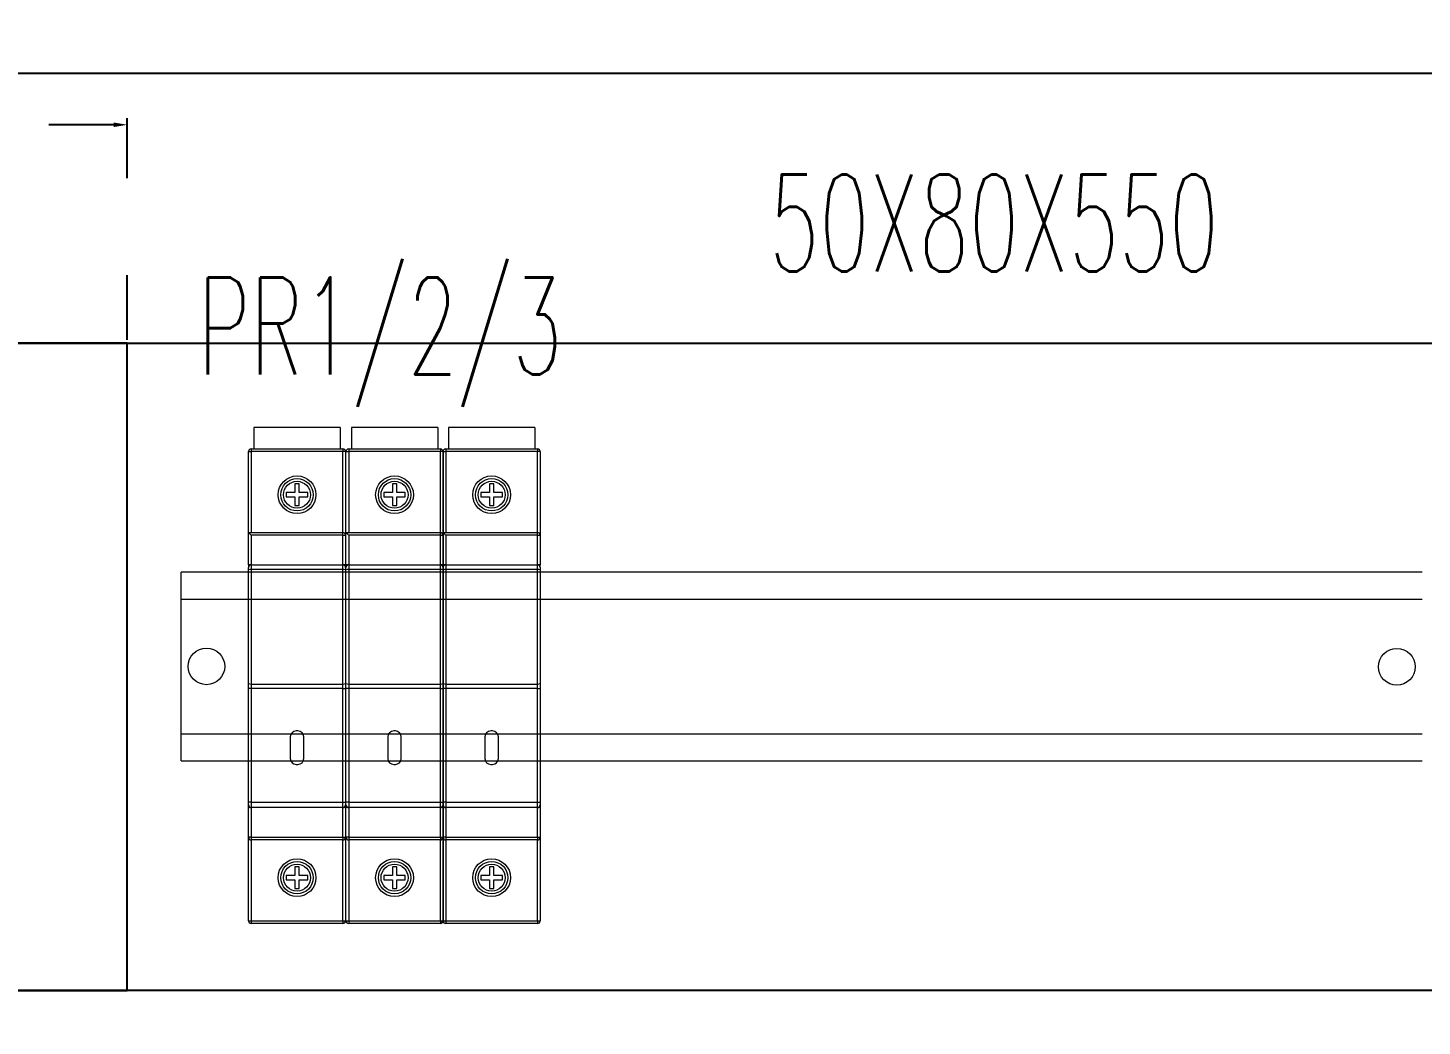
# Model space of a CAD drawing. Header units: inches. Extents: x -3 to 3194, y -983 to 1262.
# Drawn here: x 370.3 to 628.7, y 832.2 to 1017.3 of the extents above; entities that cross this region are included whole.
import ezdxf
from ezdxf.enums import TextEntityAlignment as Align

# ---------------------------------------------------------------- set-up
doc = ezdxf.new("R2010")
doc.units = ezdxf.units.IN
doc.header["$MEASUREMENT"] = 0
doc.linetypes.add('ACAD_ISO03W100', pattern=[30, 12, -18])
doc.layers.add('AUTOCONNECTING', color=1, linetype='Continuous', lineweight=13)
doc.layers.add('T_Din Rail', color=1, linetype='Continuous', lineweight=0)
doc.styles.add('ROMANS', font='romans')
doc.dimstyles.new('ISO-25', dxfattribs={"dimtxt": 15, "dimasz": 2.5, "dimexe": 1.25, "dimexo": 0.625, "dimtad": 1, "dimtxsty": 'Standard', "dimcen": 2.5, "dimclrd": 4, "dimclre": 4, "dimclrt": 4, "dimadec": 0, "dimazin": 0, "dimtfac": 1, "dimtmove": 0, "dimatfit": 3, "dimfxl": 1, "dimtfillclr": 4, "dimarcsym": 0})

# ---------------------------------------------------------------- blocks, each defined once
blk = doc.blocks.new('DPS')
at = {"color": 7, "linetype": 'Continuous', "lineweight": 15}
for p, q in [((1, 92), (1, 88)), ((17, 92), (1, 92)), ((17, 92), (17, 88)), ((0.5, 88), (17.5, 88)), ((0.5, 88), (0.5, 87.5)), ((17.5, 88), (17.5, 87.5)), ((0, 87.5), (0.5, 87.5)), ((0, 72.5), (0, 87.5)), ((17.5, 87.5), (0.5, 87.5)), ((0.5, 87.5), (0.5, 72.5)), ((17.5, 72.5), (17.5, 87.5)), ((18, 87.5), (17.5, 87.5)), ((18, 87.5), (18, 72)), ((9.4, 81.5), (8.6, 81.5)), ((8.6, 81.5), (8.6, 79.9)), ((9.4, 79.9), (9.4, 81.5)), ((8.6, 79.9), (7, 79.9)), ((7, 79.9), (7, 79.1)), ((7, 79.1), (8.6, 79.1)), ((8.6, 79.1), (8.6, 77.5)), ((11, 79.9), (9.4, 79.9)), ((9.4, 77.5), (9.4, 79.1)), ((9.4, 79.1), (11, 79.1)), ((11, 79.1), (11, 79.9)), ((8.6, 77.5), (9.4, 77.5)), ((0, 66.5), (0, 72.5)), ((0, 72.5), (17.5, 72.5)), ((17.5, 72), (17.5, 72.5)), ((0.5, 72), (0.5, 66.5)), ((17.5, 72), (0.5, 72)), ((17.5, 72), (18, 72)), ((17.5, 66.5), (17.5, 72)), ((18, 72), (18, 66.5)), ((0.5, 66.5), (0, 66.5)), ((0, 66.5), (0, 66)), ((0, 65.58), (0, 66)), ((0, 44.5), (0, 65.58)), ((0.5, 66.5), (0.5, 65.66)), ((0.5, 66.5), (17.5, 66.5)), ((0.5, 65.66), (0.5, 44.41)), ((17.5, 65.66), (0.5, 65.66)), ((17.5, 65.66), (17.5, 66.5)), ((18, 66.5), (17.5, 66.5)), ((17.5, 44.41), (17.5, 65.66)), ((18, 66), (18, 66.5)), ((18, 66), (18, 65.58)), ((18, 65.58), (18, 44.5)), ((0, 43.56), (0, 44.5)), ((0.5, 44.41), (17.5, 44.41)), ((0.5, 44.41), (0.5, 43.56)), ((17.5, 43.56), (17.5, 44.41)), ((18, 44.5), (18, 43.56)), ((0.5, 43.56), (0, 43.56)), ((0, 22.5), (0, 43.56)), ((17.5, 43.56), (0.5, 43.56)), ((0.5, 43.56), (0.5, 22.5)), ((17.5, 43.56), (18, 43.56)), ((17.5, 22.5), (17.5, 43.56)), ((18, 43.56), (18, 22.5)), ((7.75, 34.6), (7.75, 30.6)), ((9.15, 35.7), (8.85, 35.7)), ((10.25, 30.6), (10.25, 34.6)), ((8.85, 29.5), (9.15, 29.5)), ((0.5, 22.5), (0, 22.5)), ((0, 22), (0, 22.5)), ((0, 21.5), (0, 22)), ((0.5, 21.5), (0, 21.5)), ((0, 16), (0, 21.5)), ((0.5, 22.5), (17.5, 22.5)), ((0.5, 22.5), (0.5, 21.5)), ((17.5, 21.5), (0.5, 21.5)), ((0.5, 21.5), (0.5, 16)), ((17.5, 22.5), (18, 22.5)), ((17.5, 21.5), (17.5, 22.5)), ((18, 21.5), (17.5, 21.5)), ((17.5, 16), (17.5, 21.5)), ((18, 22.5), (18, 22)), ((18, 22), (18, 21.5)), ((18, 21.5), (18, 16)), ((0.5, 16), (0, 16)), ((0, 0.5), (0, 16)), ((0.5, 16), (17.5, 16)), ((0.5, 16), (0.5, 15.5)), ((17.5, 16), (18, 16)), ((17.5, 16), (17.5, 15.5)), ((18, 16), (18, 0.5)), ((17.5, 15.5), (0.5, 15.5)), ((0.5, 15.5), (0.5, 0.5)), ((17.5, 0.5), (17.5, 15.5)), ((9.4, 10.5), (8.6, 10.5)), ((8.6, 10.5), (8.6, 8.9)), ((9.4, 8.9), (9.4, 10.5)), ((8.6, 8.9), (7, 8.9)), ((7, 8.9), (7, 8.1)), ((7, 8.1), (8.6, 8.1)), ((8.6, 8.1), (8.6, 6.5)), ((11, 8.9), (9.4, 8.9)), ((9.4, 6.5), (9.4, 8.1)), ((9.4, 8.1), (11, 8.1)), ((11, 8.1), (11, 8.9)), ((8.6, 6.5), (9.4, 6.5)), ((0, 0.5), (0.5, 0.5)), ((0.5, 0.5), (17.5, 0.5)), ((0.5, 0.5), (0.5, 0)), ((17.5, 0), (0.5, 0)), ((17.5, 0.5), (18, 0.5)), ((17.5, 0.5), (17.5, 0))]:
    blk.add_line(p, q, dxfattribs=at)
at = {"color": 7, "linetype": 'Continuous', "lineweight": 15, "flags": 128}
blk.add_lwpolyline([(0.5, 72), (0.41, 72.09), (0.33, 72.17), (0.25, 72.25), (0.18, 72.32), (0.12, 72.38), (0.07, 72.43), (0.03, 72.47), (0.01, 72.49), (0, 72.5)], dxfattribs=at)
at = {"color": 7, "linetype": 'Continuous', "lineweight": 15}
for centre, radius in [((9, 79.5), 3.5), ((9, 79.5), 3), ((9, 79.5), 2.5), ((9, 8.5), 3.5), ((9, 8.5), 3), ((9, 8.5), 2.5)]:
    blk.add_circle(centre, radius, dxfattribs=at)
for centre, radius, start, end in [((0.5, 87.5), 0.5, 90, 180), ((17.5, 87.5), 0.5, 0, 90), ((17.5, 72), 0.5, 0, 90), ((0.5, 66), 0.5, 90, 180), ((0.38, 64.84), 0.836, 81.6291, 116.9161), ((17.5, 66), 0.5, 0, 90), ((17.62, 64.84), 0.836, 63.0839, 98.3709), ((0.38, 45.21), 0.809, 242.0806, 278.6343), ((17.62, 45.21), 0.809, 261.3657, 297.9194), ((8.85, 34.6), 1.1, 90, 180), ((9.15, 34.6), 1.1, 0, 90), ((8.85, 30.6), 1.1, 180, 270), ((9.15, 30.6), 1.1, 270, 0), ((0.5, 22), 0.5, 180, 270), ((17.5, 22), 0.5, 270, 0), ((0.5, 16), 0.5, 180, 270), ((17.5, 16), 0.5, 270, 0), ((0.5, 0.5), 0.5, 180, 270), ((17.5, 0.5), 0.5, 270, 0)]:
    blk.add_arc(centre, radius, start, end, dxfattribs=at)
blk = doc.blocks.new('*D129')
at = {"layer": 'AUTOCONNECTING', "color": 4, "linetype": 'ACAD_ISO03W100', "lineweight": -2, "transparency": 16777216}
for p, q in [((188.74, 959.47), (188.74, 1000.6)), ((388.74, 959.47), (388.74, 1000.6)), ((386.24, 999.35), (191.24, 999.35))]:
    blk.add_line(p, q, dxfattribs=at)
at = {"layer": 'AUTOCONNECTING', "color": 4, "linetype": 'ACAD_ISO03W100', "lineweight": 13, "transparency": 16777216}
for points in [[(191.24, 999.77), (191.24, 998.93), (188.74, 999.35)], [(386.24, 999.77), (386.24, 998.93), (388.74, 999.35)]]:
    blk.add_solid(points, dxfattribs=at)
at = {"layer": 'Defpoints', "color": 0, "linetype": 'ACAD_ISO03W100', "lineweight": 13, "transparency": 16777216}
for p in [(188.74, 999.35), (188.74, 958.84), (388.74, 958.84)]:
    blk.add_point(p, dxfattribs=at)
at = {"layer": 'AUTOCONNECTING', "color": 4, "linetype": 'ACAD_ISO03W100', "lineweight": 13, "transparency": 16777216, "insert": (288.74, 1007.47), "char_height": 15, "attachment_point": 5}
blk.add_mtext('200', dxfattribs=at)

msp = doc.modelspace()

# ---------------------------------------------------------------- linework, layer by layer
at = {"color": 116, "true_color": 0x136734}
for points in [[(138.742, 958.841), (688.742, 958.841), (688.742, 1008.841), (138.742, 1008.841)], [(188.742, 788.841), (638.742, 788.841), (638.742, 838.841), (188.742, 838.841)]]:
    msp.add_lwpolyline(points, close=True, dxfattribs=at)
msp.add_lwpolyline([(188.742, 838.841), (388.742, 838.841), (388.742, 958.841), (188.742, 958.841)], close=True)
at = {"layer": 'T_Din Rail', "color": 0, "linetype": 'Continuous', "lineweight": 13}
for p, q in [((398.742, 881.421), (398.742, 916.421)), ((628.742, 916.421), (398.742, 916.421)), ((628.742, 911.341), (398.742, 911.341)), ((398.742, 886.421), (628.742, 886.421)), ((398.742, 881.421), (628.742, 881.421))]:
    msp.add_line(p, q, dxfattribs=at)
for centre in [(403.426, 898.921), (624.058, 898.841)]:
    msp.add_circle(centre, 3.393, dxfattribs=at)

# ---------------------------------------------------------------- block references
for p in [(411.212, 851.243), (429.284, 851.243), (447.284, 851.243)]:
    msp.add_blockref('DPS', p)

# ---------------------------------------------------------------- texts
at = {"lineweight": 5, "style": 'ROMANS', "width": 0.6}
for s, p in [('50X80X550', (549.4, 981.127, -46.028)), ('PR1/2/3', (435.616, 962.046, -46.028))]:
    msp.add_text(s, height=18, dxfattribs=at).set_placement(p, align=Align.MIDDLE_CENTER)

# ---------------------------------------------------------------- dimensions: what is measured, and where the dimension line sits
at = {"layer": 'AUTOCONNECTING', "color": 0, "linetype": 'ACAD_ISO03W100', "lineweight": 13}
dim = msp.add_linear_dim(base=(188.742, 999.35), p1=(388.742, 958.841), p2=(188.742, 958.841), dimstyle='ISO-25', dxfattribs=at)
dim.commit()
dim.dimension.update_dxf_attribs({"geometry": '*D129', "text_midpoint": (288.742, 1007.475)})

doc.saveas('drawing.dxf')
